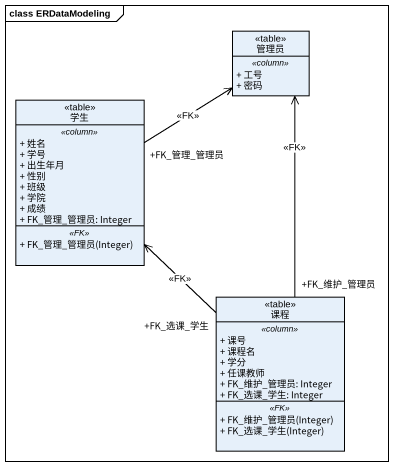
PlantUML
@startuml
mainframe class ERDataModeling
hide circle
hide empty members
skinparam classAttributeIconSize 0
class 管理员 <<table>> {
  .. <<column>> ..
  + 工号
  + 密码
}
class 学生 <<table>> {
  .. <<column>> ..
  + 姓名
  + 学号
  + 出生年月
  + 性别
  + 班级
  + 学院
  + 成绩
  + FK_管理_管理员: Integer
  .. <<FK>> ..
  + FK_管理_管理员(Integer)
}
class 课程 <<table>> {
  .. <<column>> ..
  + 课号
  + 课程名
  + 学分
  + 任课教师
  + FK_维护_管理员: Integer
  + FK_选课_学生: Integer
  .. <<FK>> ..
  + FK_维护_管理员(Integer)
  + FK_选课_学生(Integer)
}
学生 "+FK_管理_管理员" -up-> 管理员 : <<FK>>
课程 "+FK_维护_管理员" -up-> 管理员 : <<FK>>
课程 "+FK_选课_学生" -up-> 学生 : <<FK>>
@enduml
